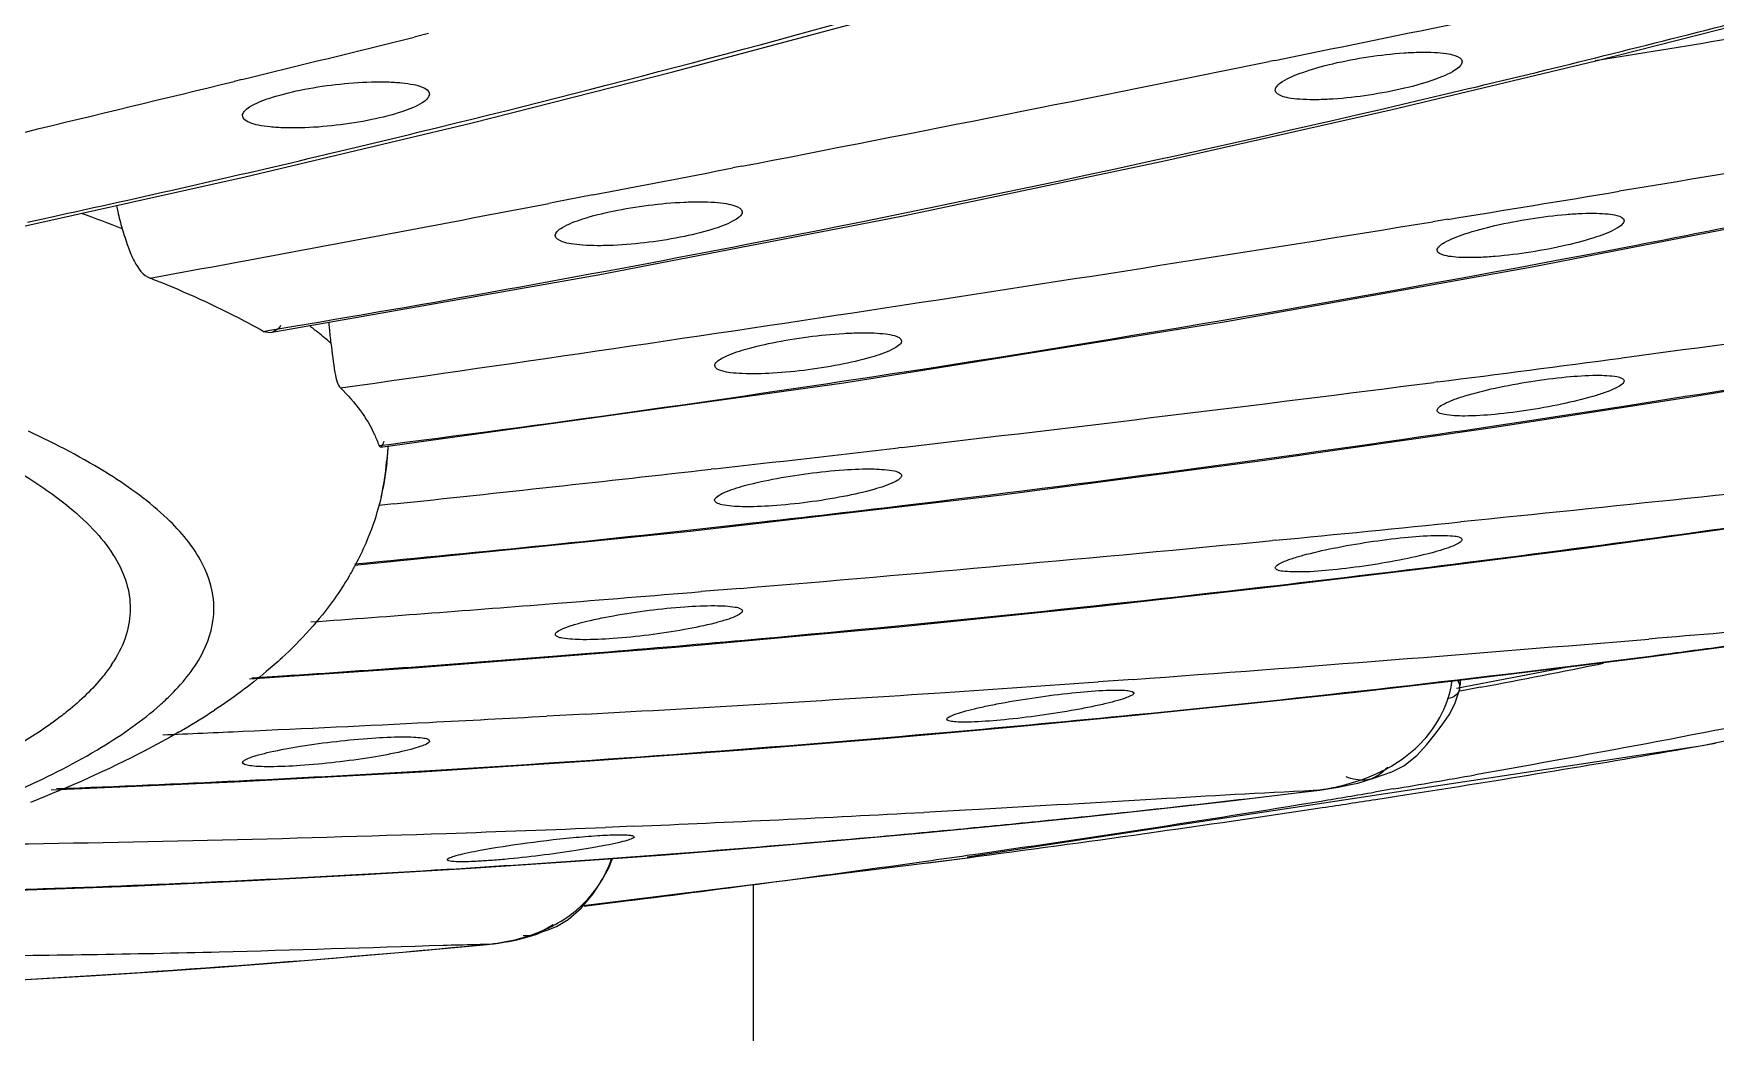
# Model space of a CAD drawing. Header units: millimetres. Extents: x 601 to 1195, y -13 to 407.
# Drawn here: x 772.009 to 776.058, y 296.823 to 299.226 of the extents above; entities that cross this region are included whole.
import ezdxf

# ---------------------------------------------------------------- set-up
doc = ezdxf.new("R2010")
doc.units = ezdxf.units.MM
doc.header["$LTSCALE"] = 0.1

msp = doc.modelspace()

# ---------------------------------------------------------------- linework, layer by layer
for p, q in [((772.9594, 299.2264), (772.9252, 299.218)), ((774.9975, 299.1621), (774.9835, 299.1593)), ((772.5107, 299.1162), (772.4916, 299.1116)), ((775.4636, 299.094), (775.4837, 299.0988)), ((774.7281, 298.9194), (775.2799, 299.0438)), ((773.7137, 298.9072), (773.6929, 298.9031)), ((771.9639, 298.758), (772.5185, 298.8814)), ((773.2644, 298.8207), (773.2498, 298.8179)), ((773.3555, 298.8381), (773.2644, 298.8207)), ((771.9944, 298.7729), (772.0499, 298.7849)), ((775.4144, 298.7795), (775.3775, 298.7735)), ((774.8756, 298.5328), (775.6168, 298.6653)), ((772.5786, 298.5067), (773.3686, 298.6455)), ((773.9595, 298.3857), (774.8756, 298.5328)), ((772.5619, 298.5097), (772.5777, 298.5124)), ((772.5619, 298.5097), (772.5786, 298.5067)), ((772.5777, 298.5124), (772.5929, 298.5149)), ((772.5929, 298.5149), (772.6307, 298.5212)), ((775.8392, 298.4464), (775.8319, 298.4455)), ((772.844, 298.2309), (773.9595, 298.3857)), ((775.3887, 298.3881), (775.3803, 298.387)), ((774.9736, 298.1999), (775.5213, 298.2785)), ((772.8404, 298.2347), (772.8478, 298.2357)), ((772.8404, 298.2347), (772.844, 298.2309)), ((772.8478, 298.2357), (772.8642, 298.2378)), ((772.8623, 298.2236), (772.8626, 298.2299)), ((772.8625, 298.2304), (772.8626, 298.2334)), ((774.0992, 298.2306), (774.0912, 298.2297)), ((773.6489, 298.179), (773.6407, 298.178)), ((772.8765, 298.0944), (772.8404, 298.0906)), ((772.7813, 297.947), (773.5899, 298.0286)), ((774.9986, 298.007), (774.9922, 298.0064)), ((774.9952, 297.8953), (775.3824, 297.9419)), ((773.7109, 297.8912), (773.6159, 297.8834)), ((776.0269, 297.5128), (777.8603, 297.8952)), ((772.9353, 297.7005), (773.5541, 297.7496)), ((773.2686, 297.7286), (773.3463, 297.7349)), ((772.5286, 297.6738), (772.9353, 297.7005)), ((772.5341, 297.6759), (772.608, 297.6807)), ((775.4349, 297.6511), (775.7027, 297.702)), ((774.6565, 297.6721), (774.5719, 297.666)), ((775.1914, 297.6417), (775.4347, 297.6695)), ((775.4478, 297.6446), (775.4429, 297.6436)), ((775.4436, 297.6589), (775.4446, 297.6707)), ((775.4929, 297.6531), (775.4478, 297.6446)), ((772.3371, 297.6326), (772.3405, 297.636)), ((773.3385, 297.5886), (773.2443, 297.5834)), ((774.2569, 297.2448), (776.0269, 297.5128)), ((772.4928, 297.4253), (772.9428, 297.4496)), ((772.0512, 297.4065), (772.4928, 297.4253)), ((772.5037, 297.4281), (772.5149, 297.4286)), ((775.0493, 297.3987), (775.1061, 297.4057)), ((775.1022, 297.4052), (775.0899, 297.4043)), ((775.1349, 297.4099), (775.1503, 297.4127)), ((775.1503, 297.4127), (775.1655, 297.4158)), ((775.1971, 297.4227), (775.2153, 297.4277)), ((775.2153, 297.4277), (775.2314, 297.4332)), ((775.2314, 297.4332), (775.2307, 297.4329)), ((775.2827, 297.4084), (775.2375, 297.4007)), ((774.2516, 297.3575), (774.1526, 297.3521)), ((774.2857, 297.3593), (774.2516, 297.3575)), ((775.2409, 297.3833), (775.315, 297.3948)), ((773.4536, 297.3187), (773.3859, 297.3158)), ((774.1511, 297.3029), (774.3414, 297.3211)), ((773.3321, 297.1276), (774.2572, 297.2428)), ((773.3939, 297.2187), (773.4027, 297.2409)), ((774.1575, 297.2297), (774.2572, 297.2428)), ((772.8069, 297.2022), (773.062, 297.2175)), ((773.062, 297.2175), (773.3025, 297.2336)), ((773.3782, 297.1893), (773.3939, 297.2187)), ((773.7417, 297.1774), (773.7417, 263.4503)), ((773.2602, 297.0817), (773.2247, 297.0606)), ((773.1007, 297.0341), (773.0949, 297.0338)), ((773.1408, 297.0393), (773.1533, 297.0415)), ((773.1879, 297.049), (773.2024, 297.0529)), ((773.2024, 297.0529), (773.2184, 297.0582)), ((773.2184, 297.0582), (773.2247, 297.0606)), ((773.2247, 297.0606), (773.2239, 297.0603))]:
    msp.add_line(p, q)
for points in [[(775.2799, 299.0438), (775.7702, 299.1611), (776.2095, 299.2725), (776.6057, 299.3788), (776.9645, 299.4806), (777.2895, 299.5792)], [(772.5185, 298.8814), (773.0649, 299.0116), (773.5481, 299.1342), (773.9806, 299.2502), (774.3713, 299.36)], [(775.6168, 298.6653), (776.2379, 298.786), (776.7707, 298.8975), (777.2354, 299.0016), (777.6445, 299.1002), (778.011, 299.1966)], [(773.3686, 298.6455), (774.0988, 298.7869), (774.7281, 298.9194)], [(775.5213, 298.2785), (776.0035, 298.353), (776.4341, 298.424), (776.8227, 298.492), (777.1767, 298.5573), (777.5011, 298.6207), (777.7998, 298.6827)], [(773.5899, 298.0286), (774.3403, 298.1166), (774.9736, 298.1999)], [(775.3824, 297.9419), (775.7369, 297.9873), (776.0639, 298.0318), (776.3676, 298.0753), (776.6512, 298.118)], [(773.5541, 297.7496), (774.0922, 297.799), (774.5682, 297.8477), (774.9952, 297.8953)], [(775.8859, 297.7252), (776.0968, 297.7531), (776.2996, 297.7813), (776.4974, 297.8103)], [(775.4347, 297.6695), (775.6656, 297.6973), (775.8859, 297.7252)], [(774.6608, 297.5859), (774.9341, 297.6138), (775.1914, 297.6417)], [(775.4169, 297.5869), (775.4311, 297.6136), (775.4406, 297.642), (775.4417, 297.647)], [(775.4417, 297.647), (775.442, 297.6484), (775.443, 297.6538), (775.4436, 297.6588)], [(774.0559, 297.5302), (774.3691, 297.558), (774.6608, 297.5859)], [(775.3829, 297.5396), (775.4006, 297.5631), (775.4169, 297.5869)], [(772.9428, 297.4496), (773.3482, 297.4757), (773.7172, 297.5027), (774.0559, 297.5302)], [(775.3083, 297.4638), (775.339, 297.4889), (775.3631, 297.5153), (775.3829, 297.5396)], [(775.2307, 297.4329), (775.2395, 297.4363), (775.256, 297.4418)], [(775.256, 297.4418), (775.2794, 297.4498), (775.3083, 297.4638)], [(774.3414, 297.3211), (774.5253, 297.3397), (774.7035, 297.3587), (774.8776, 297.3783), (775.0493, 297.3987)], [(775.1061, 297.4057), (775.1202, 297.4076), (775.1349, 297.4099)], [(775.1655, 297.4158), (775.1807, 297.419), (775.1971, 297.4227)], [(773.3025, 297.2336), (773.5302, 297.2502), (773.7467, 297.2674), (773.9533, 297.285), (774.1511, 297.3029)], [(771.9264, 297.1632), (772.2422, 297.1746), (772.5345, 297.1878), (772.8069, 297.2022)], [(773.2961, 297.0939), (773.327, 297.1215), (773.356, 297.1559), (773.3782, 297.1893)], [(773.2239, 297.0603), (773.2354, 297.0649), (773.2459, 297.0686), (773.2677, 297.0772), (773.2961, 297.0939)], [(771.7996, 296.9392), (771.9759, 296.9486), (772.1455, 296.9587), (772.3093, 296.9693), (772.4684, 296.9806), (772.6236, 296.9924), (772.7756, 297.0048), (772.9258, 297.0178), (773.1007, 297.0341)], [(773.1007, 297.0341), (773.1058, 297.0346), (773.1167, 297.0358), (773.1283, 297.0373), (773.1408, 297.0393)], [(773.1533, 297.0415), (773.1653, 297.044), (773.1759, 297.0463), (773.1879, 297.049)]]:
    msp.add_lwpolyline(points)
for centre, radius, start, end in [((764.5928, 333.2728), 35.2841, 283.75445, 285.94624), ((767.1604, 333.9585), 35.8396, 283.42893, 284.50536), ((733.1999, 460.1513), 165.7638, 283.718353, 283.865868), ((733.339, 504.435), 209.4574, 281.47193, 281.592368), ((743.5777, 454.0342), 158.0272, 280.993753, 281.463114), ((736.2979, 447.4448), 152.6851, 283.326217, 283.712397), ((765.6566, 340.3629), 42.4181, 280.97197, 283.36756), ((764.2673, 334.5858), 36.6368, 283.32531, 283.76058), ((764.0475, 335.5243), 37.6008, 282.288, 283.32168), ((745.2653, 445.4042), 149.2336, 280.849468, 280.981403), ((746.5019, 438.9237), 142.6363, 280.41582, 280.808381), ((750.5243, 452.109), 155.3366, 279.220416, 279.37451), ((770.8174, 295.1584), 3.8631, 68.6744, 70.2237), ((753.5557, 433.4283), 136.4115, 278.087989, 279.205153), ((765.2716, 342.3433), 44.4356, 279.53278, 280.97334), ((766.8789, 345.3852), 47.5255, 278.75231, 280.88171), ((772.131, 297.8006), 0.9033, 51.4287, 53.1273), ((772.2039, 297.8915), 0.7868, 48.5575, 51.4541), ((766.7127, 346.4634), 48.6163, 277.26917, 278.75259), ((759.5948, 422.104), 124.72, 277.275173, 277.480466), ((760.2106, 417.3196), 119.8962, 276.652, 277.26876), ((768.3646, 346.2274), 48.4768, 278.37564, 278.87953), ((768.1692, 347.5359), 49.7998, 276.84763, 278.37875), ((772.6363, 298.2358), 0.2263, 349.7134, 356.9288), ((772.2131, 298.258), 0.65, 354.2741, 356.3376), ((772.207, 298.2585), 0.6562, 356.3356, 356.9585), ((772.6409, 298.2354), 0.2217, 356.9578, 358.698), ((760.3105, 416.4706), 119.0413, 276.433407, 276.647688), ((772.2254, 298.2567), 0.6377, 344.3554, 354.2824), ((772.3239, 298.2355), 0.5365, 346.5166, 355.7095), ((760.4154, 415.5357), 118.1005, 276.056737, 276.429687), ((772.2102, 298.2612), 0.6536, 336.9355, 344.3384), ((768.1852, 347.4037), 49.6666, 276.38258, 276.84751), ((768.2171, 347.11), 49.3712, 275.30555, 276.38364), ((765.3307, 398.2096), 100.6679, 275.511009, 275.76607), ((772.1703, 298.2776), 0.6967, 333.4791, 336.9779), ((765.4161, 397.3713), 99.8253, 274.766353, 275.504755), ((772.1436, 298.2908), 0.7265, 331.6416, 333.4881), ((772.1187, 298.3044), 0.7548, 329.4381, 330.0089), ((772.1222, 298.3024), 0.7509, 330.0086, 330.9725), ((772.1286, 298.2988), 0.7435, 330.9723, 331.6458), ((769.4889, 345.4251), 47.8454, 276.61672, 277.16297), ((765.3111, 398.598), 101.0564, 274.51125, 274.713867), ((769.4016, 346.1143), 48.54, 275.10458, 276.62533), ((765.2917, 398.8429), 101.3021, 274.180581, 274.511257), ((769.488, 345.1637), 47.5855, 274.65076, 275.10284), ((765.9225, 417.1961), 119.8427, 274.179369, 274.774862), ((769.5637, 344.2015), 46.6204, 273.74407, 274.55799), ((770.5446, 339.3316), 41.9467, 275.63168, 277.33737), ((771.9143, 297.8957), 0.3394, 326.2531, 328.0659), ((770.3688, 324.602), 27.4317, 280.7658, 281.39464), ((769.1298, 374.6421), 77.1684, 273.126431, 273.770109), ((769.027, 375.6207), 78.1516, 273.798128, 274.068568), ((771.8761, 298.1032), 0.6588, 311.6562, 312.6938), ((771.9092, 298.0675), 0.6101, 312.6838, 314.5359), ((771.514, 299.0104), 1.6912, 300.4374, 303.369), ((768.8968, 378.1083), 80.6421, 272.570349, 272.888923), ((768.8471, 379.0952), 81.6302, 272.888874, 273.087859), ((770.3524, 341.2549), 43.8796, 275.0423, 275.63489), ((768.8999, 378.0529), 80.5867, 272.432653, 272.569917), ((771.421, 299.166), 1.8725, 300.021, 300.4777), ((770.3638, 341.0156), 43.6402, 273.416, 275.05508), ((770.0011, 331.7137), 34.7275, 279.92213, 280.04462), ((769.4562, 334.8974), 37.9575, 278.87918, 279.90415), ((770.481, 339.0843), 41.7053, 272.79525, 273.41329), ((775.0756, 297.8117), 0.4027, 295.9691, 298.7082), ((769.3981, 332.1402), 35.2268, 279.6164, 279.94151), ((770.5368, 337.9167), 40.5363, 272.15965, 272.78123), ((769.1195, 333.7862), 36.8962, 279.34222, 279.54462), ((775.0308, 297.933), 0.5321, 279.0928, 282.2817), ((775.0338, 297.9221), 0.5208, 282.2172, 289.5664), ((768.6051, 336.9479), 40.0995, 278.10244, 279.3341), ((768.2243, 343.0371), 46.1899, 277.50487, 278.57542), ((768.9266, 338.2719), 41.3733, 278.59776, 278.77869), ((771.1944, 350.8757), 53.6047, 271.93294, 272.34302), ((770.7319, 361.4466), 64.1857, 272.430223, 273.054924), ((771.0987, 353.8163), 56.5469, 270.76477, 271.92938), ((770.703, 334.451), 37.307, 274.23371, 275.29763), ((770.8341, 333.0366), 35.8865, 275.2977, 275.45732), ((770.7618, 333.6579), 36.5117, 273.52038, 274.09644), ((770.7455, 333.8902), 36.7446, 274.09596, 274.23228), ((773.1377, 297.3293), 0.2774, 327.0503, 341.3615), ((767.629, 343.7279), 46.9494, 277.10381, 277.99408), ((767.9835, 341.1807), 44.3776, 277.99815, 278.12671), ((770.8095, 332.7698), 35.6223, 272.03338, 273.53158), ((770.8709, 331.1184), 33.9698, 271.65766, 272.02866), ((773.137, 297.3304), 0.2786, 312.1516, 326.9528), ((767.1737, 347.2942), 50.5447, 277.00085, 277.11602), ((773.0955, 297.3919), 0.353, 294.7751, 297.8152), ((770.3751, 325.5931), 28.6885, 272.90938, 275.4401)]:
    msp.add_arc(centre, radius, start, end)
for points, knots in [([(780.284, 298.7453), (780.4267, 298.8231), (780.6765, 298.9769), (780.9755, 299.2391), (781.129, 299.4798), (781.1736, 299.67), (781.1723, 299.858), (781.0762, 300.1043), (780.8882, 300.3164), (780.6869, 300.4831), (780.4174, 300.667), (779.9955, 300.8891), (779.3894, 301.1375), (778.6603, 301.3778), (777.809, 301.6071), (776.441, 301.9118), (774.4459, 302.2404), (772.7676, 302.4262), (771.8589, 302.508)], [0, 0, 0, 0, 0.04264, 0.076686, 0.103723, 0.115743, 0.127516, 0.152575, 0.18297, 0.200975, 0.221126, 0.268465, 0.325749, 0.392874, 0.469781, 0.557028, 0.76059, 1, 1, 1, 1]), ([(778.2951, 299.5417), (778.2455, 299.5383), (778.1441, 299.5341), (777.991, 299.5173), (777.8355, 299.4938), (777.6786, 299.4702), (777.5208, 299.4457), (777.3093, 299.4125), (776.938, 299.3529), (776.4069, 299.2649), (775.9816, 299.1954), (775.7687, 299.1608)], [0, 0, 0, 0, 0.058364, 0.119133, 0.180689, 0.242879, 0.305415, 0.36817, 0.494112, 0.746852, 1, 1, 1, 1]), ([(774.9984, 299.0906), (774.9984, 299.0942), (775.0036, 299.1027), (775.0255, 299.1184), (775.0712, 299.1369), (775.1406, 299.1561), (775.2224, 299.1716), (775.2927, 299.1797), (775.346, 299.1821), (775.3797, 299.1819), (775.4083, 299.1792), (775.4305, 299.1752), (775.4484, 299.1663), (775.4484, 299.1587)], [0, 0, 0, 0, 0.022304, 0.057364, 0.170105, 0.328866, 0.511773, 0.693061, 0.774918, 0.846896, 0.906397, 0.951703, 1, 1, 1, 1]), ([(778.045, 299.2122), (777.8621, 299.1862), (777.4945, 299.1262), (776.7554, 299.0023), (776.1986, 298.9084), (775.8266, 298.847)], [0, 0, 0, 0, 0.246561, 0.496901, 1, 1, 1, 1]), ([(775.8509, 298.7143), (776.0383, 298.7504), (776.4115, 298.8248), (776.967, 298.9439), (777.5117, 299.0706), (777.8701, 299.1618), (778.0451, 299.2123)], [0, 0, 0, 0, 0.254423, 0.507231, 0.757281, 1, 1, 1, 1]), ([(775.4484, 299.1587), (775.4484, 299.1551), (775.4432, 299.1466), (775.4213, 299.1309), (775.3756, 299.1123), (775.3062, 299.093), (775.2244, 299.0775), (775.1541, 299.0694), (775.1008, 299.0671), (775.0671, 299.0673), (775.0385, 299.0701), (775.0163, 299.0741), (774.9984, 299.083), (774.9984, 299.0906)], [0, 0, 0, 0, 0.022316, 0.057396, 0.170159, 0.328914, 0.511799, 0.69307, 0.774919, 0.846891, 0.906383, 0.951684, 1, 1, 1, 1]), ([(772.5119, 299.029), (772.5119, 299.0327), (772.5169, 299.0415), (772.5387, 299.0573), (772.5845, 299.0749), (772.654, 299.0923), (772.7359, 299.1051), (772.8064, 299.1105), (772.8597, 299.1106), (772.8934, 299.1088), (772.9219, 299.1046), (772.9446, 299.0992), (772.9619, 299.0889), (772.9619, 299.0809)], [0, 0, 0, 0, 0.023048, 0.058085, 0.169743, 0.327253, 0.509295, 0.690143, 0.771903, 0.843892, 0.903577, 0.949355, 1, 1, 1, 1]), ([(772.9619, 299.0809), (772.9619, 299.0772), (772.9569, 299.0685), (772.935, 299.0526), (772.8892, 299.0349), (772.8198, 299.0175), (772.7378, 299.0047), (772.6673, 298.9993), (772.614, 298.9992), (772.5803, 299.0011), (772.5518, 299.0053), (772.5292, 299.0108), (772.5119, 299.021), (772.5119, 299.029)], [0, 0, 0, 0, 0.023067, 0.058128, 0.169814, 0.327321, 0.509342, 0.690165, 0.771914, 0.843896, 0.903578, 0.949358, 1, 1, 1, 1]), ([(773.265, 298.7406), (773.265, 298.744), (773.2703, 298.7522), (773.2922, 298.7669), (773.3379, 298.7839), (773.4074, 298.801), (773.4892, 298.8143), (773.5596, 298.8208), (773.6129, 298.822), (773.6465, 298.821), (773.6751, 298.8178), (773.697, 298.8135), (773.715, 298.8048), (773.715, 298.7972)], [0, 0, 0, 0, 0.021606, 0.055993, 0.167849, 0.326497, 0.509915, 0.691945, 0.774152, 0.846447, 0.906225, 0.951761, 1, 1, 1, 1]), ([(772.2088, 298.8123), (772.2098, 298.8075), (772.2135, 298.7889), (772.2182, 298.7705), (772.2223, 298.757)], [0, 0, 0, 0, 0.259348, 1, 1, 1, 1]), ([(773.715, 298.7972), (773.715, 298.7938), (773.7097, 298.7856), (773.6878, 298.7709), (773.642, 298.7538), (773.5726, 298.7366), (773.4908, 298.7233), (773.4203, 298.7169), (773.3671, 298.7157), (773.3335, 298.7167), (773.3049, 298.7199), (773.283, 298.7243), (773.265, 298.733), (773.265, 298.7406)], [0, 0, 0, 0, 0.021623, 0.056034, 0.167923, 0.326571, 0.509965, 0.691966, 0.774159, 0.846443, 0.906217, 0.951755, 1, 1, 1, 1]), ([(775.3883, 298.7055), (775.3883, 298.7087), (775.3939, 298.7164), (775.4158, 298.7304), (775.4616, 298.7477), (775.531, 298.7662), (775.6127, 298.7817), (775.683, 298.7905), (775.7361, 298.7939), (775.7696, 298.7945), (775.7983, 298.7929), (775.8196, 298.79), (775.8383, 298.7832), (775.8383, 298.776)], [0, 0, 0, 0, 0.020359, 0.05445, 0.167147, 0.327205, 0.511821, 0.694653, 0.777119, 0.849552, 0.909282, 0.954446, 1, 1, 1, 1]), ([(775.8383, 298.776), (775.8383, 298.7728), (775.8327, 298.7651), (775.8109, 298.7511), (775.765, 298.7337), (775.6957, 298.7152), (775.6139, 298.6997), (775.5437, 298.6909), (775.4905, 298.6875), (775.457, 298.6869), (775.4283, 298.6886), (775.4071, 298.6915), (775.3883, 298.6983), (775.3883, 298.7055)], [0, 0, 0, 0, 0.020363, 0.054465, 0.167192, 0.327254, 0.511855, 0.694672, 0.77713, 0.849556, 0.909277, 0.954435, 1, 1, 1, 1]), ([(772.2223, 298.757), (772.2267, 298.7424), (772.2353, 298.7153), (772.2522, 298.6729), (772.2723, 298.6446), (772.2893, 298.6379)], [0, 0, 0, 0, 0.329627, 0.606314, 1, 1, 1, 1]), ([(778.0451, 298.7408), (777.8678, 298.7205), (777.5073, 298.672), (776.7723, 298.5715), (776.214, 298.4957), (775.8392, 298.4464)], [0, 0, 0, 0, 0.24048, 0.490377, 1, 1, 1, 1]), ([(775.8473, 298.3316), (776.2166, 298.3893), (776.7694, 298.4823), (777.5014, 298.6224), (777.8651, 298.6987), (778.045, 298.7409)], [0, 0, 0, 0, 0.501488, 0.752089, 1, 1, 1, 1]), ([(772.5619, 298.5097), (772.5422, 298.5211), (772.4538, 298.569), (772.3616, 298.6093), (772.2893, 298.6379)], [0, 0, 0, 0, 0.226544, 1, 1, 1, 1]), ([(772.7195, 298.5307), (772.7198, 298.5264), (772.7213, 298.5099), (772.7231, 298.4934), (772.7247, 298.4813)], [0, 0, 0, 0, 0.261787, 1, 1, 1, 1]), ([(772.5786, 298.5067), (772.5809, 298.5071), (772.5912, 298.5102), (772.5997, 298.5177), (772.6051, 298.5241)], [0, 0, 0, 0, 0.215597, 1, 1, 1, 1]), ([(773.6488, 298.4275), (773.6488, 298.4306), (773.6543, 298.4382), (773.6762, 298.4515), (773.7221, 298.4675), (773.7915, 298.484), (773.8733, 298.4974), (773.9436, 298.5045), (773.9968, 298.5065), (774.0303, 298.5064), (774.0589, 298.5041), (774.0801, 298.5007), (774.0988, 298.4937), (774.0988, 298.4865)], [0, 0, 0, 0, 0.019995, 0.053603, 0.165462, 0.325192, 0.51003, 0.693351, 0.776063, 0.848726, 0.908674, 0.954065, 1, 1, 1, 1]), ([(772.7247, 298.4813), (772.7279, 298.4577), (772.7309, 298.4259), (772.7387, 298.3899), (772.7442, 298.3774), (772.7479, 298.3737)], [0, 0, 0, 0, 0.643758, 0.858824, 1, 1, 1, 1]), ([(774.0988, 298.4865), (774.0988, 298.4834), (774.0932, 298.4758), (774.0713, 298.4625), (774.0255, 298.4464), (773.956, 298.4298), (773.8743, 298.4164), (773.7924, 298.4084), (773.7305, 298.4065), (773.6886, 298.4098), (773.6674, 298.4133), (773.6488, 298.4203), (773.6488, 298.4275)], [0, 0, 0, 0, 0.020007, 0.053638, 0.165541, 0.325284, 0.510111, 0.693411, 0.848722, 0.908668, 0.954062, 1, 1, 1, 1]), ([(772.7479, 298.3737), (772.7653, 298.3565), (772.7967, 298.322), (772.8202, 298.2816), (772.8295, 298.2617)], [0, 0, 0, 0, 0.527391, 1, 1, 1, 1]), ([(775.3883, 298.3199), (775.3883, 298.3227), (775.3944, 298.3296), (775.4076, 298.3371), (775.4287, 298.3461), (775.4692, 298.3594), (775.5316, 298.3749), (775.6131, 298.39), (775.6947, 298.4004), (775.7638, 298.4052), (775.8097, 298.4034), (775.8322, 298.3987), (775.8383, 298.3929), (775.8383, 298.3904)], [0, 0, 0, 0, 0.018307, 0.051298, 0.100213, 0.163633, 0.324538, 0.51051, 0.694587, 0.85024, 0.955039, 0.984155, 1, 1, 1, 1]), ([(775.8383, 298.3904), (775.8383, 298.3876), (775.8323, 298.3807), (775.8191, 298.3732), (775.7979, 298.3642), (775.7575, 298.3508), (775.6951, 298.3353), (775.6135, 298.3202), (775.5319, 298.3097), (775.4628, 298.305), (775.417, 298.3069), (775.3944, 298.3117), (775.3883, 298.3174), (775.3883, 298.3199)], [0, 0, 0, 0, 0.018318, 0.051328, 0.100259, 0.163691, 0.324599, 0.510545, 0.694596, 0.850234, 0.955025, 0.984146, 1, 1, 1, 1]), ([(772.4432, 297.8428), (772.4432, 297.8802), (772.4188, 297.9635), (772.3254, 298.0727), (772.181, 298.1775), (772.0636, 298.2383), (771.997, 298.2692)], [0, 0, 0, 0, 0.17396, 0.386205, 0.658463, 1, 1, 1, 1]), ([(777.5602, 298.2745), (777.3943, 298.259), (777.0529, 298.2224), (776.348, 298.1451), (775.8085, 298.0878), (775.4446, 298.0511)], [0, 0, 0, 0, 0.235012, 0.484126, 1, 1, 1, 1]), ([(775.4548, 297.9532), (775.8039, 297.997), (776.329, 298.069), (777.0301, 298.1792), (777.3828, 298.2403), (777.5593, 298.2741)], [0, 0, 0, 0, 0.495708, 0.746724, 1, 1, 1, 1]), ([(772.844, 298.2309), (772.8459, 298.2311), (772.8498, 298.2367), (772.8517, 298.2418), (772.8529, 298.2455)], [0, 0, 0, 0, 0.333373, 1, 1, 1, 1]), ([(771.9825, 298.1654), (772.0218, 298.1414), (772.0843, 298.0988), (772.1584, 298.0302), (772.2058, 297.969), (772.235, 297.9066), (772.2417, 297.8634), (772.2417, 297.8428)], [0, 0, 0, 0, 0.320739, 0.524603, 0.701089, 0.856476, 1, 1, 1, 1]), ([(773.6486, 298.1037), (773.6486, 298.1065), (773.6546, 298.1133), (773.6763, 298.1251), (773.7223, 298.1399), (773.7916, 298.1554), (773.8734, 298.1685), (773.9551, 298.1769), (774.0243, 298.1798), (774.0701, 298.1767), (774.0926, 298.1711), (774.0986, 298.1652), (774.0986, 298.1627)], [0, 0, 0, 0, 0.018284, 0.050989, 0.162466, 0.322877, 0.508818, 0.693174, 0.849172, 0.954363, 0.983785, 1, 1, 1, 1]), ([(774.0986, 298.1627), (774.0986, 298.1599), (774.0927, 298.153), (774.0709, 298.1412), (774.0249, 298.1264), (773.9556, 298.1108), (773.8738, 298.0977), (773.7921, 298.0894), (773.7229, 298.0865), (773.6771, 298.0897), (773.6546, 298.0952), (773.6486, 298.1011), (773.6486, 298.1037)], [0, 0, 0, 0, 0.018295, 0.051023, 0.16254, 0.322956, 0.508881, 0.693207, 0.849171, 0.954349, 0.983777, 1, 1, 1, 1]), ([(772.8457, 298.1104), (772.8452, 298.1082), (772.8435, 298.1016), (772.8418, 298.095), (772.8404, 298.0906)], [0, 0, 0, 0, 0.323609, 1, 1, 1, 1]), ([(774.9984, 297.9407), (774.9984, 297.9432), (775.0049, 297.9491), (775.0177, 297.9553), (775.039, 297.9633), (775.0795, 297.9752), (775.142, 297.9893), (775.2236, 298.0035), (775.3052, 298.0138), (775.3739, 298.0194), (775.42, 298.0186), (775.4417, 298.0156), (775.4484, 298.0109), (775.4484, 298.0087)], [0, 0, 0, 0, 0.016315, 0.048277, 0.096761, 0.160193, 0.322086, 0.50968, 0.695325, 0.8521, 0.957298, 0.985943, 1, 1, 1, 1]), ([(775.4484, 298.0087), (775.4484, 298.0062), (775.4419, 298.0003), (775.4291, 297.9941), (775.4078, 297.9861), (775.3673, 297.9742), (775.3048, 297.96), (775.2232, 297.9457), (775.1415, 297.9355), (775.0729, 297.9299), (775.0268, 297.9308), (775.0051, 297.9339), (774.9984, 297.9385), (774.9984, 297.9407)], [0, 0, 0, 0, 0.016323, 0.048299, 0.096798, 0.160241, 0.322136, 0.509704, 0.695327, 0.852089, 0.957282, 0.985933, 1, 1, 1, 1]), ([(772.7687, 297.9206), (772.7576, 297.9018), (772.7112, 297.8304), (772.6533, 297.7667), (772.6067, 297.7238)], [0, 0, 0, 0, 0.255519, 1, 1, 1, 1]), ([(772.2417, 297.8428), (772.2417, 297.8214), (772.2344, 297.7766), (772.2146, 297.7359), (772.2023, 297.7162)], [0, 0, 0, 0, 0.478833, 1, 1, 1, 1]), ([(772.3405, 297.636), (772.3708, 297.6663), (772.4213, 297.7283), (772.4432, 297.8072), (772.4432, 297.8428)], [0, 0, 0, 0, 0.546246, 1, 1, 1, 1]), ([(773.2654, 297.7804), (773.2654, 297.783), (773.2717, 297.789), (773.2846, 297.7951), (773.3058, 297.8028), (773.3463, 297.814), (773.4088, 297.8268), (773.4905, 297.839), (773.5722, 297.8472), (773.641, 297.8507), (773.687, 297.8484), (773.7089, 297.8444), (773.7154, 297.8393), (773.7154, 297.837)], [0, 0, 0, 0, 0.016623, 0.048475, 0.096656, 0.159708, 0.320923, 0.508212, 0.693896, 0.850835, 0.956314, 0.985296, 1, 1, 1, 1]), ([(773.7154, 297.837), (773.7154, 297.8344), (773.709, 297.8284), (773.6961, 297.8223), (773.675, 297.8146), (773.6345, 297.8034), (773.5719, 297.7905), (773.4903, 297.7782), (773.4086, 297.7701), (773.3397, 297.7666), (773.2937, 297.7689), (773.2719, 297.7731), (773.2654, 297.7781), (773.2654, 297.7804)], [0, 0, 0, 0, 0.01663, 0.0485, 0.096702, 0.159768, 0.320979, 0.508239, 0.69389, 0.850808, 0.956287, 0.98528, 1, 1, 1, 1]), ([(776.5775, 297.8237), (776.4687, 297.8165), (776.2423, 297.7978), (776.0159, 297.7791), (775.8982, 297.7693)], [0, 0, 0, 0, 0.480139, 1, 1, 1, 1]), ([(775.9016, 297.7284), (775.9572, 297.7356), (776.1827, 297.7654), (776.408, 297.7973), (776.5774, 297.8236)], [0, 0, 0, 0, 0.246163, 1, 1, 1, 1]), ([(772.6071, 297.724), (772.5947, 297.7127), (772.5431, 297.6673), (772.4876, 297.6265), (772.4442, 297.598)], [0, 0, 0, 0, 0.243908, 1, 1, 1, 1]), ([(772.1965, 297.7071), (772.1901, 297.6975), (772.1596, 297.6564), (772.1219, 297.621), (772.0912, 297.5961)], [0, 0, 0, 0, 0.226094, 1, 1, 1, 1]), ([(774.208, 297.5764), (774.208, 297.5786), (774.215, 297.5833), (774.2273, 297.5884), (774.2487, 297.5952), (774.2764, 297.6022), (774.3104, 297.6096), (774.3634, 297.6197), (774.4336, 297.6308), (774.5149, 297.6407), (774.5773, 297.6456), (774.6174, 297.6468), (774.6386, 297.6457), (774.6506, 297.6447), (774.658, 297.6412), (774.658, 297.6393)], [0, 0, 0, 0, 0.014436, 0.045414, 0.093414, 0.156745, 0.233077, 0.319375, 0.508398, 0.695521, 0.853412, 0.913942, 0.959141, 0.987481, 1, 1, 1, 1]), ([(774.658, 297.6393), (774.658, 297.6371), (774.6509, 297.6323), (774.6387, 297.6272), (774.6173, 297.6204), (774.5895, 297.6134), (774.5555, 297.6059), (774.5025, 297.5958), (774.4323, 297.5847), (774.351, 297.5748), (774.2886, 297.57), (774.2485, 297.5688), (774.2273, 297.5699), (774.2153, 297.5709), (774.208, 297.5744), (774.208, 297.5764)], [0, 0, 0, 0, 0.014442, 0.045432, 0.093444, 0.156784, 0.23312, 0.319413, 0.50841, 0.695511, 0.853393, 0.913923, 0.959123, 0.987469, 1, 1, 1, 1]), ([(775.3837, 297.562), (775.3992, 297.5858), (775.415, 297.6212), (775.4229, 297.6583), (775.4243, 297.6678)], [0, 0, 0, 0, 0.747213, 1, 1, 1, 1]), ([(775.4417, 297.647), (775.4408, 297.6423), (775.4331, 297.6309), (775.4203, 297.6272), (775.4127, 297.6257)], [0, 0, 0, 0, 0.385709, 1, 1, 1, 1]), ([(775.4378, 297.6698), (775.4386, 297.6682), (775.441, 297.6621), (775.4424, 297.6555), (775.4422, 297.6506)], [0, 0, 0, 0, 0.266273, 1, 1, 1, 1]), ([(776.6335, 297.6671), (776.542, 297.6473), (776.1586, 297.5665), (775.7734, 297.4938), (775.4797, 297.4423)], [0, 0, 0, 0, 0.238976, 1, 1, 1, 1]), ([(771.9812, 297.4092), (772.0467, 297.439), (772.1629, 297.4979), (772.2706, 297.5724), (772.314, 297.611)], [0, 0, 0, 0, 0.55351, 1, 1, 1, 1]), ([(772.0912, 297.5961), (772.0818, 297.5884), (772.0404, 297.5565), (771.9963, 297.5281), (771.9617, 297.5077)], [0, 0, 0, 0, 0.231382, 1, 1, 1, 1]), ([(772.3579, 297.5447), (772.3308, 297.5291), (772.2154, 297.4662), (772.095, 297.4129), (772.0019, 297.376)], [0, 0, 0, 0, 0.237828, 1, 1, 1, 1]), ([(772.5123, 297.472), (772.5123, 297.4743), (772.5191, 297.4794), (772.5316, 297.4846), (772.5529, 297.4913), (772.5933, 297.5011), (772.656, 297.5125), (772.7377, 297.5235), (772.8192, 297.5313), (772.8816, 297.5342), (772.9219, 297.5339), (772.943, 297.5318), (772.9553, 297.5301), (772.9623, 297.5259), (772.9623, 297.5238)], [0, 0, 0, 0, 0.01508, 0.046121, 0.093905, 0.156872, 0.31866, 0.507119, 0.694049, 0.851958, 0.912551, 0.957898, 0.986585, 1, 1, 1, 1]), ([(772.9623, 297.5238), (772.9623, 297.5215), (772.9556, 297.5164), (772.9431, 297.5112), (772.9218, 297.5045), (772.8814, 297.4946), (772.8187, 297.4832), (772.737, 297.4721), (772.6555, 297.4644), (772.5931, 297.4615), (772.5528, 297.4619), (772.5317, 297.4639), (772.5193, 297.4657), (772.5123, 297.4699), (772.5123, 297.472)], [0, 0, 0, 0, 0.015084, 0.046141, 0.093944, 0.156924, 0.318708, 0.507139, 0.694039, 0.851929, 0.912519, 0.957867, 0.986565, 1, 1, 1, 1]), ([(775.2307, 297.4329), (775.2262, 297.4313), (775.2055, 297.4269), (775.1841, 297.4321), (775.1689, 297.4373)], [0, 0, 0, 0, 0.230898, 1, 1, 1, 1]), ([(775.2696, 297.4612), (775.2666, 297.458), (775.2554, 297.4468), (775.2421, 297.4372), (775.2314, 297.4332)], [0, 0, 0, 0, 0.278828, 1, 1, 1, 1]), ([(774.2471, 297.3128), (774.3152, 297.3193), (774.5963, 297.347), (774.8772, 297.3779), (775.0897, 297.4042)], [0, 0, 0, 0, 0.242068, 1, 1, 1, 1]), ([(775.0906, 297.4044), (774.9646, 297.3986), (774.6963, 297.3827), (774.428, 297.3672), (774.2857, 297.3593)], [0, 0, 0, 0, 0.469443, 1, 1, 1, 1]), ([(775.0905, 297.4044), (775.0924, 297.4046), (775.1005, 297.4055), (775.1087, 297.4066), (775.1149, 297.4076)], [0, 0, 0, 0, 0.230776, 1, 1, 1, 1]), ([(773.4546, 297.2933), (773.4546, 297.2913), (773.4469, 297.2878), (773.4354, 297.2836), (773.4138, 297.2782), (773.3862, 297.2723), (773.3522, 297.2661), (773.299, 297.2574), (773.2287, 297.2478), (773.1585, 297.2402), (773.1058, 297.2358), (773.0722, 297.2338), (773.0451, 297.2328), (773.0236, 297.2332), (773.0126, 297.2341), (773.0046, 297.2362), (773.0046, 297.2379)], [0, 0, 0, 0, 0.012799, 0.042919, 0.090446, 0.153607, 0.23005, 0.316704, 0.506935, 0.695414, 0.780146, 0.854321, 0.915153, 0.960487, 0.988666, 1, 1, 1, 1]), ([(773.07, 297.2581), (773.1069, 297.2654), (773.186, 297.2778), (773.2655, 297.2873), (773.3077, 297.2913)], [0, 0, 0, 0, 0.470687, 1, 1, 1, 1]), ([(773.3077, 297.2913), (773.3275, 297.2931), (773.3628, 297.2961), (773.4043, 297.2981), (773.4298, 297.2983), (773.4429, 297.2973), (773.4501, 297.2965), (773.4546, 297.2944), (773.4546, 297.2933)], [0, 0, 0, 0, 0.402661, 0.719575, 0.836876, 0.922942, 0.976493, 1, 1, 1, 1]), ([(773.0046, 297.2379), (773.0046, 297.2399), (773.0121, 297.2433), (773.0234, 297.2474), (773.0447, 297.2528), (773.0607, 297.2562), (773.07, 297.2581)], [0, 0, 0, 0, 0.083487, 0.279457, 0.588709, 1, 1, 1, 1]), ([(773.2603, 297.0797), (773.2773, 297.0887), (773.2993, 297.1028), (773.3191, 297.1195), (773.3239, 297.1239)], [0, 0, 0, 0, 0.746124, 1, 1, 1, 1]), ([(772.9953, 297.0315), (772.8154, 297.0262), (772.4276, 297.013), (772.0397, 297.007), (771.8316, 297.0056)], [0, 0, 0, 0, 0.463802, 1, 1, 1, 1]), ([(773.0963, 297.034), (773.0883, 297.0338), (773.0546, 297.033), (773.021, 297.0322), (772.9953, 297.0315)], [0, 0, 0, 0, 0.23666, 1, 1, 1, 1]), ([(773.0956, 297.0339), (773.0965, 297.0339), (773.1006, 297.0343), (773.1046, 297.0347), (773.1079, 297.035)], [0, 0, 0, 0, 0.204394, 1, 1, 1, 1]), ([(773.1079, 297.035), (773.1194, 297.0363), (773.1657, 297.0432), (773.2114, 297.0566), (773.2435, 297.0714)], [0, 0, 0, 0, 0.246048, 1, 1, 1, 1])]:
    msp.add_open_spline(points, degree=3, knots=knots)
for points in [[(772.8295, 298.2617), (772.8336, 298.2529), (772.8373, 298.2439), (772.8404, 298.2347)], [(775.4417, 297.6703), (775.4431, 297.6667), (775.4439, 297.6627), (775.4436, 297.6589)], [(775.4422, 297.6506), (775.4421, 297.6494), (775.442, 297.6482), (775.4417, 297.647)], [(775.336, 297.506), (775.3541, 297.5225), (775.3704, 297.5414), (775.3837, 297.562)], [(775.269, 297.4585), (775.293, 297.4717), (775.3158, 297.4875), (775.336, 297.506)], [(775.2082, 297.4314), (775.2231, 297.4367), (775.2377, 297.4428), (775.2519, 297.4497)], [(773.2239, 297.0603), (773.2126, 297.056), (773.2001, 297.0542), (773.1881, 297.055)]]:
    msp.add_open_spline(points, degree=3)

doc.saveas('drawing.dxf')
